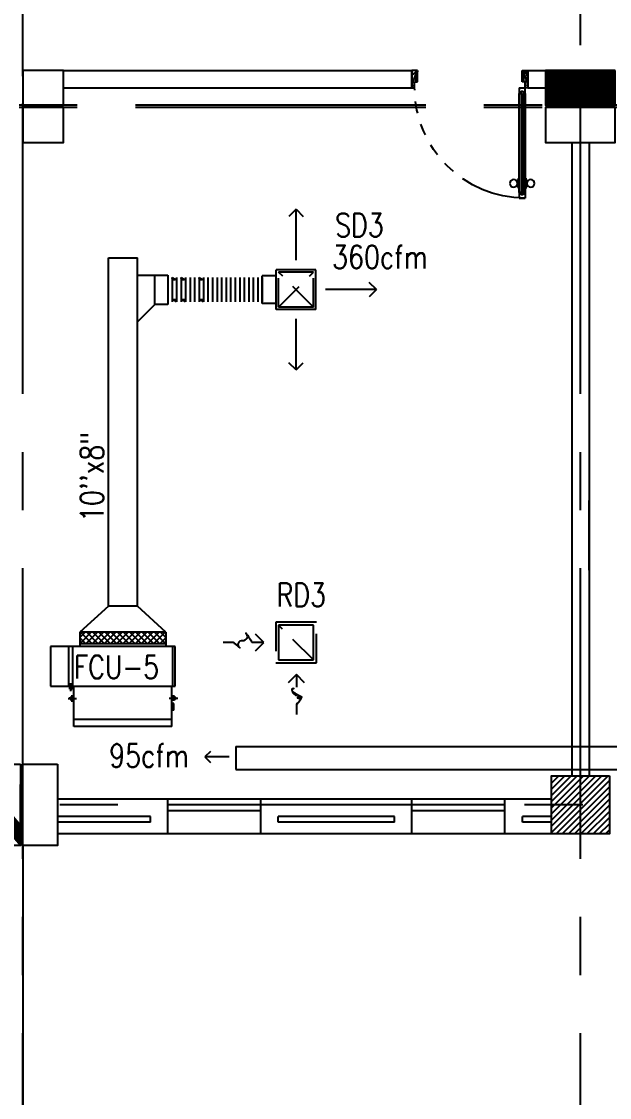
# Model space of a CAD drawing. Extents: x 417866231.7 to 417866328.5, y 43498046.7 to 43498124.2.
# Drawn here: x 417866255.25 to 417866260.31, y 43498072.67 to 43498081.93 of the extents above; entities that cross this region are included whole.
import ezdxf

# ---------------------------------------------------------------- set-up
doc = ezdxf.new("R2010")
doc.units = 0
doc.header["$MEASUREMENT"] = 0
doc.linetypes.add('CENTERX2', pattern=[4, 2.5, -0.5, 0.5, -0.5])
doc.linetypes.add('HIDDEN', pattern=[0.375, 0.25, -0.125])
doc.layers.get('0').update_dxf_attribs({"linetype": 'CONTINUOUS'})
for name, color, linetype in [('AXES', 11, 'CENTERX2'), ('COL', 7, 'CONTINUOUS'), ('COUNTER', 9, 'CONTINUOUS'), ('DOOR', 9, 'CONTINUOUS'), ('DUCT', 6, 'CONTINUOUS'), ('EJ', 9, 'CONTINUOUS'), ('FCU', 6, 'CONTINUOUS'), ('HAT', 11, 'CONTINUOUS'), ('INSUL', 9, 'CONTINUOUS'), ('M-AC-FLEX', 7, 'CONTINUOUS'), ('M-EGU.', 2, 'CONTINUOUS'), ('M-TEXT', 2, 'CONTINUOUS'), ('ROOF', 11, 'CONTINUOUS'), ('TEXT-A', 2, 'CONTINUOUS'), ('WALL', 9, 'CONTINUOUS'), ('WIN', 9, 'CONTINUOUS')]:
    doc.layers.add(name, color=color, linetype=linetype)
doc.styles.add('ROMANS', font='ROMANS.shx', dxfattribs={"width": 0.6})

# ---------------------------------------------------------------- blocks, each defined once
blk = doc.blocks.new('D1000')
at = {"layer": 'DOOR', "color": 7, "linetype": 'ByBlock'}
for p, q in [((0, 0), (-150, 0)), ((-150, 0), (-150, -25)), ((-150, 0), (0, 0)), ((0, -50), (-113.7099299924448, 0)), ((0, -50), (-40.1457343158545, 0)), ((0, -50), (0, 0)), ((-1049.994220409368, -25.1743907785567), (-1099.994220409368, -25.1743907785567)), ((-1099.994220409368, -75.1743907785567), (-1099.994220409368, -25.1743907785567)), ((-1099.994220409368, -25.1743907785567), (-1099.994220409368, -75.1743907785567)), ((-1049.994220409368, -75.1743907785567), (-1099.994220409397, -75.17439077803283)), ((-1049.994220409368, -42.1743907785276), (-1069.994220409368, -42.1743907785276)), ((-1069.994220409368, -42.1743907785567), (-1069.994220409368, -58.1743907785567)), ((-1049.994220409368, -58.1743907785567), (-1069.994220409368, -58.1743907785567)), ((-1049.994220409368, -25.1743907785567), (-1049.994220409368, -42.1743907785276)), ((-1049.994220409368, -58.1743907785567), (-1049.994220409368, -75.1743907785567)), ((-927.6366776307696, -17.97439077851595), (-1017.63667763077, -17.97439077851595)), ((-1017.63667763077, -25.1743907785567), (-1017.63667763077, -17.97439077851595)), ((-1017.63667763077, -75.1743907785567), (-1017.63667763077, -82.37439077859744)), ((-927.6366776307696, -82.37439077859744), (-1017.63667763077, -82.37439077859744)), ((-1005.036677630764, -8.974390778515954), (-940.2366776307754, -8.974390778515954)), ((-1005.036677630764, -17.97439077851595), (-1005.036677630764, -8.974390778515954)), ((-1005.036677630764, -17.97439077851595), (-940.2366776307754, -17.97439077851595)), ((-1005.036677630764, -82.37439077859744), (-940.2366776307754, -82.37439077859744)), ((-1005.036677630764, -82.37439077859744), (-1005.036677630764, -91.37439077859744)), ((-1005.036677630764, -91.37439077859744), (-940.2366776307754, -91.37439077859744)), ((-940.2366776307754, -17.97439077851595), (-940.2366776307754, -8.974390778515954)), ((-940.2366776307754, -82.37439077859744), (-940.2366776307754, -91.37439077859744)), ((-927.6366776307696, -25.1743907785567), (-927.6366776307696, -17.97439077851595)), ((-927.6366776307696, -75.1743907785567), (-927.6366776307696, -82.37439077859744)), ((-200, -42), (-200, -25)), ((-200, -25), (-150, -25)), ((-180, -42), (-200, -42)), ((-200, -75), (-200, -58)), ((-200, -58), (-180, -58)), ((-150, -75), (-200, -75)), ((-180, -58), (-180, -42)), ((-150, -75), (-150, -25)), ((-150, -25), (-100, -25)), ((-100, -25), (-100, -50)), ((0, -50), (-100, -36.64271395650576)), ((-100, -50), (0, -50)), ((-150, -975), (-100, -975)), ((-150, -1000), (-150, -975)), ((-150, -1000), (0, -1000)), ((0, -1000), (-150, -1000)), ((0, -950), (-113.7099299924448, -1000)), ((-100, -975), (-100, -950)), ((0, -950), (-100, -963.3572860434942)), ((-100, -950), (0, -950)), ((0, -950), (-40.1457343158545, -1000)), ((0, -950), (0, -1000))]:
    blk.add_line(p, q, dxfattribs=at)
at = {"layer": 'DOOR', "linetype": 'ByBlock'}
for p, q in [((-200, -25), (-1049.994220409368, -25.1743907785567)), ((-200, -42), (-1049.994220409368, -42.1743907785276)), ((-200, -58), (-1049.994220409368, -58.1743907785567)), ((-1049.994220409368, -75.1743907785567), (-200, -75))]:
    blk.add_line(p, q, dxfattribs=at)
at = {"layer": 'DOOR', "color": 7, "linetype": 'ByBlock'}
for centre in [(-972.6366776307696, 23.35655343646067), (-972.6366776307696, -123.7053349935159)]:
    blk.add_circle(centre, 32.39999999998526, dxfattribs=at)
for centre, radius, start, end in [((0, -50), 134.4019578127773, 158.1598493927677, 169.2800236452233), ((0, -50), 74.40195781277725, 137.7764264164989, 180), ((0, -50), 54.40195781277725, 113.2073828916783, 180), ((0, -50), 154.4019578127773, 161.1052885493303, 166.2857707774695), ((0, -50), 114.4019578127773, 154.0838418822192, 167.37742587102), ((0, -50), 94.40195781277725, 148.0181880332501, 180), ((0, -50), 34.40195781277725, 90, 180), ((0, -50), 14.40195781277725, 90, 180), ((0, -950), 154.4019578127773, 193.7142292225305, 198.8947114506697), ((0, -950), 134.4019578127773, 190.7199763547767, 201.8401506072323), ((0, -950), 94.40195781277725, 180, 211.9818119667498), ((0, -950), 74.40195781277725, 180, 222.2235735835011), ((0, -950), 54.40195781277725, 180, 246.7926171083217), ((0, -950), 34.40195781277725, 180, 270), ((0, -950), 14.40195781277725, 180, 270)]:
    blk.add_arc(centre, radius, start, end, dxfattribs=at)
at = {"layer": 'DOOR', "linetype": 'HIDDEN', "ltscale": 0.5}
blk.add_arc((-149.4480923587253, -24.45375900973158), 950.5464012146837, 180.0434372933824, 269.9667328389054, dxfattribs=at)
blk = doc.blocks.new('C11')
at = {"layer": 'HAT'}
h = blk.add_hatch(dxfattribs=at)
h.set_pattern_fill('ANSI31', color=256, scale=300, style=0)
h.set_pattern_definition([(45, (-248556.1822811713, -75061.0053373936), (-26.51650429449553, 26.51650429449553), [])])
h.paths.add_polyline_path([(300.0000000000291, 700), (-2.91038304567337e-11, 700), (0, 349.9999999998981), (300.0000000000291, 349.9999999998981)])
h.paths.add_polyline_path([(300, 349.9999999998981), (-2.91038304567337e-11, 349.9999999998981), (-2.91038304567337e-11, 0), (300.0000000000291, 0)])
at = {"layer": 'COL'}
blk.add_lwpolyline([(300.0000000000291, 700), (299.9999999999709, 0), (0, 0), (0, 700)], close=True, dxfattribs=at)
blk = doc.blocks.new('C11D')
at = {"layer": 'COL', "linetype": 'ByBlock'}
for p in [(-320.0000000003783, 0), (0, 0)]:
    blk.add_blockref('C11', p, dxfattribs=at)
blk = doc.blocks.new('C5')
at = {"layer": 'HAT', "linetype": 'ByBlock'}
h = blk.add_hatch(dxfattribs=at)
h.set_pattern_fill('ANSI31', color=256, scale=300, style=0)
h.set_pattern_definition([(45, (-223356.1822811712, -51411.00533739349), (-26.51650429449553, 26.51650429449553), [])])
h.paths.add_polyline_path([(300.0000000001455, 300.0000000000218), (0, 300.0000000000146), (0, 1.455191522836685e-11), (300.0000000001164, 3.637978807091713e-11)])
h.paths.add_polyline_path([(599.9999999999709, 300.0000000000073), (300.0000000001455, 300.0000000000073), (300.0000000000873, 4.365574568510056e-11), (600, 6.548361852765083e-11)])
at = {"layer": 'COL'}
blk.add_lwpolyline([(600, 300.0000000000509), (0, 300.0000000000218), (0, 2.91038304567337e-11), (600, 5.820766091346741e-11)], close=True, dxfattribs=at)
blk = doc.blocks.new('C7')
at = {"layer": 'HAT'}
h = blk.add_hatch(dxfattribs=at)
h.set_pattern_fill('ANSI31', color=256, scale=300, style=0)
h.set_pattern_definition([(45, (-248876.1822811714, -51411.00533739352), (-26.51650429449553, 26.51650429449553), [])])
h.paths.add_polyline_path([(350.0000000000291, 299.9999999999709), (250.0000000001455, 299.9999999999709), (-5.820766091346741e-11, 300), (0, 0), (350, -7.275957614183426e-12)])
at = {"layer": 'COL'}
blk.add_lwpolyline([(-2.91038304567337e-11, 300), (-5.820766091346741e-11, 0), (350, 0), (350.0000000000291, 300)], close=True, dxfattribs=at)
blk = doc.blocks.new('COL50')
at = {"layer": 'COL'}
blk.add_lwpolyline([(-249.9999999999709, 250), (-249.9999999999418, -250), (250, -250), (249.9999999999709, 250)], close=True, dxfattribs=at)
blk = doc.blocks.new('*X63')
at = {"color": 0}
for p, q in [((215908.5557043089, 139859.2213876958), (216399.0682904249, 140349.7339738117)), ((215908.5557043089, 139912.2543962848), (216346.0352818359, 140349.7339738117)), ((215908.5557043089, 139965.2874048737), (216293.0022732469, 140349.7339738117)), ((215908.5557043089, 140018.3204134627), (216239.9692646579, 140349.7339738117)), ((215908.555704309, 140071.3534220517), (216186.9362560689, 140349.7339738117)), ((215908.555704309, 140124.3864306407), (216133.9032474799, 140349.7339738117)), ((215908.555704309, 140177.4194392297), (216080.8702388909, 140349.7339738117)), ((215908.555704309, 140230.4524478187), (216027.8372303019, 140349.7339738117)), ((215908.555704309, 140283.4854564077), (215974.8042217129, 140349.7339738117)), ((215908.555704309, 140336.5184649967), (215921.7712131239, 140349.7339738117)), ((215952.1012990139, 139849.7339738117), (216408.5557043089, 140306.1883791067)), ((216005.1343076028, 139849.7339738117), (216408.5557043089, 140253.1553705177)), ((216058.1673161918, 139849.7339738117), (216408.5557043089, 140200.1223619287)), ((216111.2003247808, 139849.7339738117), (216408.5557043089, 140147.0893533397)), ((216164.2333333698, 139849.7339738117), (216408.5557043089, 140094.0563447507)), ((216217.2663419588, 139849.7339738117), (216408.5557043089, 140041.0233361618)), ((216270.2993505478, 139849.7339738117), (216408.5557043089, 139987.9903275728)), ((216323.3323591368, 139849.7339738117), (216408.5557043089, 139934.9573189838)), ((216376.3653677258, 139849.7339738117), (216408.5557043089, 139881.9243103948))]:
    blk.add_line(p, q, dxfattribs=at)
blk = doc.blocks.new('*X112')
at = {"color": 0}
for p, q in [((16890.47746209932, -2466.570672882412), (16943.4517006644, -2413.596434317336)), ((16890.47746209932, -2519.603681471403), (16990.47746209933, -2419.603681471401)), ((16990.47746209933, -2565.49912589376), (16890.47746209932, -2465.499125893757)), ((16890.47746209932, -2572.636690060394), (16990.47746209933, -2472.636690060392)), ((16990.47746209933, -2512.466117304769), (16891.6077791119, -2413.596434317336)), ((16990.47746209933, -2459.433108715778), (16944.64078770089, -2413.596434317336)), ((16990.47746209933, -2618.532134482751), (16890.47746209932, -2518.532134482748)), ((16890.47746209932, -2625.669698649385), (16990.47746209933, -2525.669698649383)), ((16990.47746209933, -2671.565143071742), (16890.47746209932, -2571.565143071739)), ((16890.47746209932, -2678.702707238376), (16990.47746209933, -2578.702707238374)), ((16990.47746209933, -2724.598151660733), (16890.47746209932, -2624.59815166073)), ((16890.47746209932, -2731.735715827367), (16990.47746209933, -2631.735715827365)), ((16990.47746209933, -2777.631160249724), (16890.47746209932, -2677.631160249721)), ((16890.47746209932, -2784.768724416358), (16990.47746209933, -2684.768724416357)), ((16990.47746209933, -2830.664168838715), (16890.47746209932, -2730.664168838713)), ((16890.47746209932, -2837.801733005349), (16990.47746209933, -2737.801733005348)), ((16990.47746209933, -2883.697177427706), (16890.47746209932, -2783.697177427704)), ((16890.47746209932, -2890.83474159434), (16990.47746209933, -2790.834741594339)), ((16990.47746209933, -2936.730186016697), (16890.47746209932, -2836.730186016694)), ((16890.47746209932, -2943.867750183331), (16990.47746209933, -2843.86775018333)), ((16990.47746209933, -2989.763194605689), (16890.47746209932, -2889.763194605686)), ((16890.47746209932, -2996.900758772323), (16990.47746209933, -2896.900758772321)), ((16990.47746209933, -3042.796203194679), (16890.47746209932, -2942.796203194677)), ((16890.47746209932, -3049.933767361314), (16990.47746209933, -2949.933767361312)), ((16990.47746209933, -3095.82921178367), (16890.47746209932, -2995.829211783668)), ((16890.47746209932, -3102.966775950305), (16990.47746209933, -3002.966775950303)), ((16990.47746209933, -3148.862220372662), (16890.47746209932, -3048.862220372659)), ((16943.52866745501, -3154.946434317336), (16890.47746209932, -3101.89522896165)), ((16891.53081232129, -3154.946434317336), (16990.47746209933, -3055.999784539294)), ((16944.56382091028, -3154.946434317336), (16990.47746209933, -3109.032793128285))]:
    blk.add_line(p, q, dxfattribs=at)

msp = doc.modelspace()

# ---------------------------------------------------------------- linework, layer by layer
at = {"layer": 'AXES'}
for p, q in [((417866260.0586051, 43498046.72449277), (417866260.0586051, 43498123.53716789)), ((417866255.2586051, 43498046.72449277), (417866255.2586051, 43498123.18716789)), ((417866306.7286051, 43498081.20878641), (417866239.0386051, 43498081.20878641)), ((417866306.7286051, 43498081.18878641), (417866239.0386051, 43498081.18878641)), ((417866307.0786051, 43498075.18878641), (417866239.0386051, 43498075.18878641))]:
    msp.add_line(p, q, dxfattribs=at)
at = {"layer": 'COUNTER', "linetype": 'ByBlock'}
msp.add_line((417866260.1336251, 43498077.20878641), (417866260.1336251, 43498077.80878641), dxfattribs=at)
at = {"layer": 'DUCT', "linetype": 'ByBlock'}
for p, q in [((417866255.9959356, 43498079.89459968), (417866256.2459356, 43498079.89459968)), ((417866255.9959356, 43498076.89780826), (417866255.9959356, 43498079.89459968)), ((417866255.9959356, 43498076.89780827), (417866255.7502606, 43498076.67432571)), ((417866256.2459356, 43498076.89780827), (417866255.9959356, 43498076.89780826)), ((417866256.4916106, 43498076.67432571), (417866256.2459356, 43498076.89780827)), ((417866257.0927578, 43498075.69235407), (417866263.3211191, 43498075.69235408)), ((417866257.0927578, 43498075.69235407), (417866257.0927578, 43498075.49235407)), ((417866257.0927578, 43498075.49235407), (417866263.3211498, 43498075.49235407))]:
    msp.add_line(p, q, dxfattribs=at)
at = {"layer": 'DUCT'}
for p, q in [((417866256.2459356, 43498076.89780827), (417866256.2459356, 43498079.89459968)), ((417866256.2459356, 43498079.74511992), (417866256.5064615, 43498079.74511992)), ((417866256.3959355, 43498079.49511987), (417866256.3959356, 43498079.74511992)), ((417866256.5064615, 43498079.74511992), (417866256.5064615, 43498079.49511992)), ((417866256.2459356, 43498079.34511992), (417866256.3959356, 43498079.49511992)), ((417866256.5064615, 43498079.49511992), (417866256.3959356, 43498079.49511992))]:
    msp.add_line(p, q, dxfattribs=at)
at = {"layer": 'EJ'}
msp.add_line((417866255.2586051, 43498081.45878641), (417866255.2586051, 43498084.55878641), dxfattribs=at)
at = {"layer": 'FCU', "color": 3}
for p, q in [((417866255.7502606, 43498076.67432571), (417866255.7502606, 43498076.55210072)), ((417866256.4916106, 43498076.67432571), (417866255.7502606, 43498076.67432571)), ((417866256.4916106, 43498076.67432571), (417866256.4916106, 43498076.55210072)), ((417866255.6518356, 43498076.55210072), (417866255.4994356, 43498076.55210072)), ((417866255.4994356, 43498076.55210072), (417866255.4994356, 43498076.20920072)), ((417866255.6905178, 43498076.20920072), (417866255.6905178, 43498076.55210072)), ((417866256.4916106, 43498076.57432572), (417866255.7502606, 43498076.57432572)), ((417866256.5513534, 43498076.20920072), (417866256.5513534, 43498076.55210072)), ((417866255.4994356, 43498076.20920072), (417866255.6518356, 43498076.20920072)), ((417866255.6632856, 43498076.18420071), (417866255.6632856, 43498076.20920072)), ((417866255.6632856, 43498076.18420071), (417866255.6832856, 43498076.18420071)), ((417866255.6732856, 43498076.16811972), (417866255.6732856, 43498076.23640843)), ((417866255.6832856, 43498076.18420071), (417866255.6832856, 43498076.20920072)), ((417866255.6487513, 43498076.10522571), (417866255.7214554, 43498076.10522571)), ((417866255.6686856, 43498076.09522571), (417866255.6686856, 43498076.11522572)), ((417866255.6686856, 43498076.11522572), (417866255.6986856, 43498076.11522572)), ((417866255.6686856, 43498076.09522571), (417866255.6986856, 43498076.09522571)), ((417866255.6836856, 43498076.07542288), (417866255.6836856, 43498076.13218462)), ((417866256.5931199, 43498076.10522571), (417866256.5204158, 43498076.10522571)), ((417866256.5731856, 43498076.11522572), (417866256.5431856, 43498076.11522572)), ((417866256.5731856, 43498076.09522571), (417866256.5431856, 43498076.09522571)), ((417866256.5581856, 43498076.05969572), (417866256.5431856, 43498076.05969572)), ((417866256.5581856, 43498076.08450475), (417866256.5581856, 43498076.13218462)), ((417866256.5581856, 43498076.00476143), (417866256.5581856, 43498076.05969572)), ((417866256.5731856, 43498076.09522571), (417866256.5731856, 43498076.11522572)), ((417866256.5581856, 43498076.00476143), (417866256.5431856, 43498076.00476143)), ((417866256.5431856, 43498075.92345072), (417866255.6986856, 43498075.92345072))]:
    msp.add_line(p, q, dxfattribs=at)
at = {"layer": 'FCU', "color": 6}
for p, q in [((417866256.5717606, 43498076.55210072), (417866255.6518356, 43498076.55210072)), ((417866255.6518356, 43498076.55210072), (417866255.6518356, 43498076.20920072)), ((417866256.5717606, 43498076.20920072), (417866256.5717606, 43498076.55210072)), ((417866255.6518356, 43498076.20920072), (417866256.5717606, 43498076.20920072)), ((417866255.6986856, 43498075.86312571), (417866255.6986856, 43498076.20920072)), ((417866256.5431856, 43498075.86312571), (417866256.5431856, 43498076.20920072)), ((417866256.5431856, 43498075.86312571), (417866255.6986856, 43498075.86312571))]:
    msp.add_line(p, q, dxfattribs=at)
at = {"layer": 'INSUL'}
for p, q in [((417866256.3586051, 43498075.08878641), (417866255.5586051, 43498075.08878641)), ((417866256.3586051, 43498075.03878641), (417866255.5586051, 43498075.03878641)), ((417866256.3586051, 43498075.03878641), (417866256.3586051, 43498075.08878641)), ((417866257.4586051, 43498075.03878641), (417866257.4586051, 43498075.08878641)), ((417866258.4586051, 43498075.08878641), (417866257.4586051, 43498075.08878641)), ((417866258.4586051, 43498075.03878641), (417866257.4586051, 43498075.03878641)), ((417866258.4586051, 43498075.03878641), (417866258.4586051, 43498075.08878641)), ((417866259.8086051, 43498075.08878641), (417866259.5586051, 43498075.08878641)), ((417866259.5586051, 43498075.03878641), (417866259.5586051, 43498075.08878641)), ((417866259.8086051, 43498075.03878641), (417866259.5586051, 43498075.03878641))]:
    msp.add_line(p, q, dxfattribs=at)
at = {"layer": 'M-AC-FLEX', "color": 11}
for p, q in [((417866256.5447778, 43498079.72553336), (417866256.5447778, 43498079.51803946)), ((417866256.5447778, 43498079.72553336), (417866256.5447778, 43498079.51803946)), ((417866256.5837777, 43498079.72553336), (417866256.5837777, 43498079.51803946)), ((417866256.5837777, 43498079.72553336), (417866256.5837777, 43498079.51803946)), ((417866256.6214067, 43498079.72553336), (417866256.6214067, 43498079.51803946)), ((417866256.6214067, 43498079.72553336), (417866256.6214067, 43498079.51803946)), ((417866256.6604067, 43498079.72553336), (417866256.6604067, 43498079.51803946)), ((417866256.6604067, 43498079.72553336), (417866256.6604067, 43498079.51803946)), ((417866256.6987229, 43498079.72553336), (417866256.6987229, 43498079.51803946)), ((417866256.698723, 43498079.72553336), (417866256.698723, 43498079.51803946)), ((417866256.7377229, 43498079.72553336), (417866256.7377229, 43498079.51803946)), ((417866256.7377229, 43498079.72553336), (417866256.7377229, 43498079.51803946)), ((417866256.7760391, 43498079.72553336), (417866256.7760391, 43498079.51803946)), ((417866256.7760391, 43498079.72553336), (417866256.7760391, 43498079.51803946)), ((417866256.8150391, 43498079.72553336), (417866256.8150391, 43498079.51803946)), ((417866256.8150391, 43498079.72553336), (417866256.8150391, 43498079.51803946)), ((417866256.8533553, 43498079.72553336), (417866256.8533553, 43498079.51803946)), ((417866256.8923553, 43498079.72553336), (417866256.8923553, 43498079.51803946)), ((417866256.9313553, 43498079.72553336), (417866256.9313553, 43498079.51803946)), ((417866256.9703553, 43498079.72553336), (417866256.9703553, 43498079.51803946)), ((417866257.0093554, 43498079.72553336), (417866257.0093554, 43498079.51803946)), ((417866257.0483554, 43498079.72553336), (417866257.0483554, 43498079.51803946)), ((417866257.0484038, 43498079.72553336), (417866257.0484038, 43498079.51803946)), ((417866257.0873554, 43498079.72553336), (417866257.0873554, 43498079.51803946)), ((417866257.1264039, 43498079.72553336), (417866257.1264039, 43498079.51803946)), ((417866257.1654039, 43498079.72553336), (417866257.1654039, 43498079.51803946)), ((417866257.2044039, 43498079.72553336), (417866257.2044039, 43498079.51803946)), ((417866257.2434039, 43498079.72553336), (417866257.2434039, 43498079.51803946)), ((417866257.2824039, 43498079.72553336), (417866257.2824039, 43498079.51803946)), ((417866257.3207201, 43498079.72553336), (417866257.3207201, 43498079.51803946))]:
    msp.add_line(p, q, dxfattribs=at)
at = {"layer": 'M-AC-FLEX'}
for points in [[(417866256.5064615, 43498079.72548213, 0.0006567987908050951), (417866256.5064615, 43498079.72553336, -1.01800509972273), (417866256.5447778, 43498079.72553336)], [(417866256.5830905, 43498079.72553336, -1.017916123276695), (417866256.6214067, 43498079.72553336)], [(417866256.6220939, 43498079.72553336, 1.017916123276695), (417866256.5837777, 43498079.72553336)], [(417866256.7377229, 43498079.72553336, -1), (417866256.698723, 43498079.72553336, 1.01800509972273), (417866256.6604067, 43498079.72553336)], [(417866256.6987229, 43498079.72553336, 1), (417866256.7377229, 43498079.72553336, -1.01800509972273), (417866256.7760391, 43498079.72553336)], [(417866256.9703553, 43498079.72553336, -0.9999999999999997), (417866256.9313553, 43498079.72553336, 0.9999999999999997), (417866256.8923553, 43498079.72553336, -0.9999999999999997), (417866256.8533553, 43498079.72553336, 1.01800509972273), (417866256.8150391, 43498079.72553336)], [(417866256.9313553, 43498079.72553336, 1), (417866256.9703553, 43498079.72553336, -0.9999999999999997), (417866257.0093553, 43498079.72553336)], [(417866257.0093553, 43498079.72553336, 1), (417866256.9703553, 43498079.72553336)], [(417866257.0483554, 43498079.72553336, -1), (417866257.0093554, 43498079.72553336, 0.9999999999999997), (417866256.9703554, 43498079.72553336)], [(417866256.9703554, 43498079.72553336, -1), (417866257.0093554, 43498079.72553336)], [(417866257.0093554, 43498079.72553336, 1), (417866257.0483554, 43498079.72553336, -0.9999999999999997), (417866257.0873554, 43498079.72553336)], [(417866257.0873554, 43498079.72553336, 1), (417866257.0483554, 43498079.72553336)], [(417866257.0483555, 43498079.72553336, -1), (417866257.0873554, 43498079.72553336)], [(417866257.0874038, 43498079.72553336, 1), (417866257.0484038, 43498079.72553336)], [(417866257.1264039, 43498079.72553336, -1), (417866257.0874038, 43498079.72553336, 0.9999999999999997), (417866257.0484039, 43498079.72553336)], [(417866257.0484039, 43498079.72553336, -1), (417866257.0874038, 43498079.72553336)], [(417866257.0874038, 43498079.72553336, 1), (417866257.1264039, 43498079.72553336, -0.9999999999999997), (417866257.1654038, 43498079.72553336)], [(417866257.2044039, 43498079.72553336, -1), (417866257.1654039, 43498079.72553336, 0.9999999999999997), (417866257.1264039, 43498079.72553336)], [(417866257.1264039, 43498079.72553336, -1), (417866257.1654039, 43498079.72553336)], [(417866257.1654038, 43498079.72553336, 1), (417866257.1264039, 43498079.72553336)], [(417866257.1654039, 43498079.72553336, 0.9999999999999997), (417866257.2044039, 43498079.72553336, -0.9999999999999997), (417866257.2434039, 43498079.72553336, 0.9999999999999997), (417866257.2824039, 43498079.72553336, -1.01800509972273), (417866257.3207201, 43498079.72553336)], [(417866256.5064615, 43498079.51809069, -0.0006567987908050951), (417866256.5064615, 43498079.51803946, 1.018005099723095), (417866256.5447778, 43498079.51803946)], [(417866256.5830906, 43498079.51735235, 1.00000155094459), (417866256.6214067, 43498079.51803946)], [(417866256.6220939, 43498079.51735235, -1.00000155094459), (417866256.5837777, 43498079.51803946)], [(417866256.7377229, 43498079.51803946, 1), (417866256.698723, 43498079.51803946, -1.018005099723095), (417866256.6604067, 43498079.51803946)], [(417866256.6987229, 43498079.51803946, -1), (417866256.7377229, 43498079.51803946, 1.018005099723095), (417866256.7760391, 43498079.51803946)], [(417866256.9703553, 43498079.51803946, 0.9999999999999997), (417866256.9313553, 43498079.51803946, -0.9999999999999997), (417866256.8923553, 43498079.51803946, 1), (417866256.8533553, 43498079.51803946, -1.018005099723095), (417866256.8150391, 43498079.51803946)], [(417866256.9313553, 43498079.51803946, -1), (417866256.9703553, 43498079.51803946, 0.9999999999999997), (417866257.0093553, 43498079.51803946)], [(417866257.0093552, 43498079.51799124, -1.000000764127005), (417866256.9703553, 43498079.51803946)], [(417866257.0483554, 43498079.51803946, 1), (417866257.0093554, 43498079.51803946, -0.9999999999999997), (417866256.9703554, 43498079.51803946)], [(417866256.9703555, 43498079.51799124, 1.000000764127005), (417866257.0093554, 43498079.51803946)], [(417866257.0093554, 43498079.51803946, -1), (417866257.0483554, 43498079.51803946, 0.9999999999999997), (417866257.0873554, 43498079.51803946)], [(417866257.0873553, 43498079.51799124, -1.000000764127005), (417866257.0483554, 43498079.51803946)], [(417866257.0483555, 43498079.51799124, 1.000000764127005), (417866257.0873554, 43498079.51803946)], [(417866257.0874037, 43498079.51799124, -1.000000764127005), (417866257.0484038, 43498079.51803946)], [(417866257.0484039, 43498079.51799124, 1.000000764127005), (417866257.0874038, 43498079.51803946)], [(417866257.1264039, 43498079.51803946, 1), (417866257.0874038, 43498079.51803946, -0.9999999999999997), (417866257.0484039, 43498079.51803946)], [(417866257.0874038, 43498079.51803946, -1), (417866257.1264039, 43498079.51803946, 0.9999999999999997), (417866257.1654038, 43498079.51803946)], [(417866257.1654038, 43498079.51799124, -1.000000764127005), (417866257.1264039, 43498079.51803946)], [(417866257.2044039, 43498079.51803946, 1), (417866257.1654039, 43498079.51803946, -0.9999999999999997), (417866257.1264039, 43498079.51803946)], [(417866257.126404, 43498079.51799124, 1.000000764127005), (417866257.1654039, 43498079.51803946)], [(417866257.1654039, 43498079.51803946, -0.9999999999999997), (417866257.2044039, 43498079.51803946, 0.9999999999999997), (417866257.2434039, 43498079.51803946, -1), (417866257.2824039, 43498079.51803946, 1.018005099723095), (417866257.3207201, 43498079.51803946)]]:
    msp.add_lwpolyline(points, format="xyb", dxfattribs=at)
for centre, radius, start, end in [((417866256.5642778, 43498079.72553334), 0.01949999999998908, 180, 331.5686375367698), ((417866256.5642778, 43498079.72553334), 0.01949999999998908, 208.4313624632302, 0), ((417866256.6409067, 43498079.72553334), 0.01949999999998908, 180, 331.5686375367698), ((417866256.6409067, 43498079.72553334), 0.01949999999998908, 208.4313624632302, 0), ((417866256.7955391, 43498079.72553334), 0.01949999999998908, 180, 331.5686375367698), ((417866256.7955391, 43498079.72553334), 0.01949999999998908, 208.4313624632302, 0), ((417866256.5642778, 43498079.51804546), 0.0195000009375944, 28.4313693447647, 180.0177687376152), ((417866256.5642778, 43498079.51804546), 0.0195000009375944, 28.4313693447647, 180.0177687376152), ((417866256.5642778, 43498079.51804546), 0.0195000009375944, 359.9822312623847, 151.5686306552353), ((417866256.5642778, 43498079.51804546), 0.0195000009375944, 359.9822312623847, 151.5686306552353), ((417866256.6409067, 43498079.51804546), 0.0195000009375944, 28.4313693447647, 180.0177687376152), ((417866256.6409067, 43498079.51804546), 0.0195000009375944, 28.4313693447647, 180.0177687376152), ((417866256.6409067, 43498079.51804546), 0.0195000009375944, 359.9822312623847, 151.5686306552353), ((417866256.6409067, 43498079.51804546), 0.0195000009375944, 359.9822312623847, 151.5686306552353), ((417866256.7955391, 43498079.51804546), 0.0195000009375944, 28.4313693447647, 180.0177687376152), ((417866256.7955391, 43498079.51804546), 0.0195000009375944, 28.4313693447647, 180.0177687376152), ((417866256.7955391, 43498079.51804546), 0.0195000009375944, 359.9822312623847, 151.5686306552353), ((417866256.7955391, 43498079.51804546), 0.0195000009375944, 359.9822312623847, 151.5686306552353)]:
    msp.add_arc(centre, radius, start, end, dxfattribs=at)
at = {"layer": 'M-EGU.'}
for p, q in [((417866257.6111251, 43498080.31298523), (417866257.55003, 43498080.25189131)), ((417866257.6111251, 43498079.87417832), (417866257.6111251, 43498080.31298523)), ((417866257.6111251, 43498080.31298523), (417866257.6722201, 43498080.25189131)), ((417866257.7815279, 43498079.79218612), (417866257.4407222, 43498079.79218612)), ((417866257.4407222, 43498079.4513867), (417866257.4407222, 43498079.79218612)), ((417866257.7815279, 43498079.4513867), (417866257.7815279, 43498079.79218612)), ((417866257.3207201, 43498079.50178661), (417866257.3207201, 43498079.7417862)), ((417866257.4407222, 43498079.7417862), (417866257.3207201, 43498079.7417862)), ((417866258.3023368, 43498079.62178641), (417866258.2412417, 43498079.68288033)), ((417866258.3023368, 43498079.62178641), (417866257.8635216, 43498079.62178641)), ((417866258.3023368, 43498079.62178641), (417866258.2412417, 43498079.56069249)), ((417866257.4407222, 43498079.50178661), (417866257.3207201, 43498079.50178661)), ((417866257.7815279, 43498079.4513867), (417866257.4407222, 43498079.4513867)), ((417866257.6111251, 43498078.93058758), (417866257.6111251, 43498079.3693945)), ((417866257.6111251, 43498078.93058758), (417866257.55003, 43498078.9916815)), ((417866257.6111251, 43498078.93058758), (417866257.6722201, 43498078.9916815)), ((417866257.461127, 43498076.73578671), (417866257.461127, 43498076.43578611)), ((417866257.7611232, 43498076.73578671), (417866257.461127, 43498076.73578671)), ((417866257.7611232, 43498076.43578611), (417866257.7611232, 43498076.73578671)), ((417866257.3337206, 43498076.58612155), (417866257.2630109, 43498076.65683237)), ((417866257.0734236, 43498076.58612155), (417866256.9847876, 43498076.58612155)), ((417866257.3337206, 43498076.58612155), (417866257.2326594, 43498076.58612155)), ((417866257.2630109, 43498076.51541073), (417866257.3337206, 43498076.58612155)), ((417866257.461127, 43498076.43578611), (417866257.7611232, 43498076.43578611)), ((417866257.6142886, 43498076.30988911), (417866257.5435789, 43498076.23917829)), ((417866257.6142886, 43498076.30988911), (417866257.6142886, 43498076.20303201)), ((417866257.6849984, 43498076.23917829), (417866257.6142886, 43498076.30988911)), ((417866257.6142886, 43498076.05274185), (417866257.6142886, 43498075.9667453)), ((417866256.8746893, 43498075.64824841), (417866256.8275493, 43498075.60110843)), ((417866257.0350032, 43498075.60110843), (417866256.8275493, 43498075.60110843)), ((417866256.8275493, 43498075.60110843), (417866256.8746893, 43498075.55396845))]:
    msp.add_line(p, q, dxfattribs=at)
at = {"layer": 'M-EGU.', "linetype": 'HIDDEN'}
for p, q in [((417866257.7615276, 43498079.47138666), (417866257.4607225, 43498079.77218615)), ((417866257.4607225, 43498079.47138666), (417866257.7615276, 43498079.77218615)), ((417866257.7615276, 43498079.77218615), (417866257.4607225, 43498079.77218615)), ((417866257.4607225, 43498079.47138666), (417866257.4607225, 43498079.77218615)), ((417866257.7615276, 43498079.47138666), (417866257.7615276, 43498079.77218615)), ((417866257.7615276, 43498079.47138666), (417866257.4607225, 43498079.47138666)), ((417866257.4361274, 43498076.76078676), (417866257.4361274, 43498076.41078606)), ((417866257.7861229, 43498076.76078676), (417866257.4361274, 43498076.76078676)), ((417866257.7611232, 43498076.43578611), (417866257.461127, 43498076.73578671)), ((417866257.7861229, 43498076.41078606), (417866257.7861229, 43498076.76078676)), ((417866257.4361274, 43498076.41078606), (417866257.7861229, 43498076.41078606))]:
    msp.add_line(p, q, dxfattribs=at)
at = {"layer": 'M-EGU.'}
for points in [[(417866257.0734236, 43498076.58612155, -0.1324001419046424), (417866257.0957072, 43498076.55394515, -0.15664048728736), (417866257.1265022, 43498076.54124828, -0.7366118572675341), (417866257.15174, 43498076.60419013, 0.7742319307937748), (417866257.1795808, 43498076.66501664, 0.2033489946306821), (417866257.2217302, 43498076.63756104, 0.1938082075567039), (417866257.2326594, 43498076.58612155)], [(417866257.6142886, 43498076.05274185, -0.1878616880635112), (417866257.6511624, 43498076.0754718, -0.2026446714702415), (417866257.6610402, 43498076.11462604, -0.6169147816705048), (417866257.6109204, 43498076.1308203, 0.6687084752237648), (417866257.5637294, 43498076.14998842, 0.1942850651709176), (417866257.5779603, 43498076.18586382, 0.1860514396155063), (417866257.6142886, 43498076.20303201)]]:
    msp.add_lwpolyline(points, format="xyb", dxfattribs=at)
at = {"layer": 'ROOF'}
msp.add_line((417866255.2586051, 43498074.83878641), (417866255.2586051, 43498061.18878641), dxfattribs=at)
at = {"layer": 'WALL'}
for p, q in [((417866255.6086051, 43498081.50878641), (417866258.6070124, 43498081.50878641)), ((417866258.6070114, 43498081.35878641), (417866258.6070124, 43498081.50878641)), ((417866259.6070111, 43498081.35878641), (417866259.6070121, 43498081.50878641)), ((417866259.6070121, 43498081.50878641), (417866259.7586051, 43498081.50878641)), ((417866255.6086051, 43498081.35878641), (417866258.6070114, 43498081.35878641)), ((417866259.6070111, 43498081.35878641), (417866259.7570111, 43498081.35878641)), ((417866259.9836051, 43498080.88878641), (417866259.9836051, 43498075.43878641)), ((417866260.1336051, 43498080.88878641), (417866260.1336051, 43498075.43878641)), ((417866256.5086051, 43498075.23878641), (417866255.5586051, 43498075.23878641)), ((417866256.5086051, 43498074.93878641), (417866256.5086051, 43498075.23878641)), ((417866257.3086051, 43498074.93878641), (417866257.3086051, 43498075.23878641)), ((417866258.6086051, 43498075.23878641), (417866257.3086051, 43498075.23878641)), ((417866258.6086051, 43498074.93878641), (417866258.6086051, 43498075.23878641)), ((417866259.8086051, 43498075.23878641), (417866259.4086051, 43498075.23878641)), ((417866259.4086051, 43498074.93878641), (417866259.4086051, 43498075.23878641)), ((417866256.5086051, 43498074.93878641), (417866255.5586051, 43498074.93878641)), ((417866258.6086051, 43498074.93878641), (417866257.3086051, 43498074.93878641)), ((417866259.8086051, 43498074.93878641), (417866259.4086051, 43498074.93878641))]:
    msp.add_line(p, q, dxfattribs=at)
at = {"layer": 'WIN'}
for p, q in [((417866257.3086051, 43498075.23878641), (417866256.5086051, 43498075.23878641)), ((417866259.4086051, 43498075.23878641), (417866258.6086051, 43498075.23878641)), ((417866257.3086051, 43498075.18878641), (417866256.5086051, 43498075.18878641)), ((417866257.3086051, 43498075.13878641), (417866256.5086051, 43498075.13878641)), ((417866259.4086051, 43498075.18878641), (417866258.6086051, 43498075.18878641)), ((417866259.4086051, 43498075.13878641), (417866258.6086051, 43498075.13878641)), ((417866257.3086051, 43498074.93878641), (417866256.5086051, 43498074.93878641)), ((417866259.4086051, 43498074.93878641), (417866258.6086051, 43498074.93878641))]:
    msp.add_line(p, q, dxfattribs=at)

# ---------------------------------------------------------------- block references
at = {"layer": 'COL', "yscale": 0.001000002026557922, "zscale": 0.001}
for name, p, xscale in [('C7', (417866255.2586051, 43498081.20878641), 0.0009999871253967285), ('C5', (417866259.7586051, 43498081.20878641), 0.0009999871253967285), ('C7', (417866255.2586051, 43498080.88878641), 0.0009999871253967285), ('C5', (417866259.7586051, 43498080.88878641), 0.0009999871253967285), ('C11D', (417866255.2586051, 43498074.83878641), 0.0009999871253967285), ('COL50', (417866260.0586051, 43498075.18878641), -0.0009999871253967285)]:
    msp.add_blockref(name, p, dxfattribs=dict(at, xscale=xscale))
at = {"layer": 'DOOR', "color": 0, "linetype": 'Continuous', "xscale": -0.001000002026557922, "yscale": 0.001000002026557922, "zscale": 0.001, "rotation": 270}
msp.add_blockref('D1000', (417866259.6070121, 43498081.50878072), dxfattribs=at)
at = {"layer": 'FCU', "color": 11, "xscale": 0.001000002026557922, "yscale": 0.001000002026557922, "zscale": 0.001, "rotation": 90}
msp.add_blockref('*X112', (417866253.3366641, 43498059.68384825), dxfattribs=at)
at = {"layer": 'HAT', "xscale": 0.0009999871253967285, "yscale": 0.001000002026557922, "zscale": 0.001}
msp.add_blockref('*X63', (417866043.9000494, 43497935.08905244), dxfattribs=at)

# ---------------------------------------------------------------- texts
at = {"layer": 'M-TEXT', "style": 'ROMANS', "width": 0.8}
for s, p in [('SD3', (417866257.9475362, 43498080.07715704)), ('360cfm', (417866257.9218444, 43498079.80306615)), ('RD3', (417866257.4440762, 43498076.89551056)), ('FCU-5', (417866255.6991954, 43498076.2750691)), ('95cfm', (417866256.0034614, 43498075.51305702))]:
    msp.add_text(s, height=0.2, dxfattribs=at).set_placement(p)
at = {"layer": 'TEXT-A', "linetype": 'ByBlock', "style": 'ROMANS', "width": 0.8}
msp.add_text('10\'\'x8"', height=0.2, rotation=90, dxfattribs=at).set_placement((417866255.955328, 43498077.62253265))

doc.saveas('drawing.dxf')
